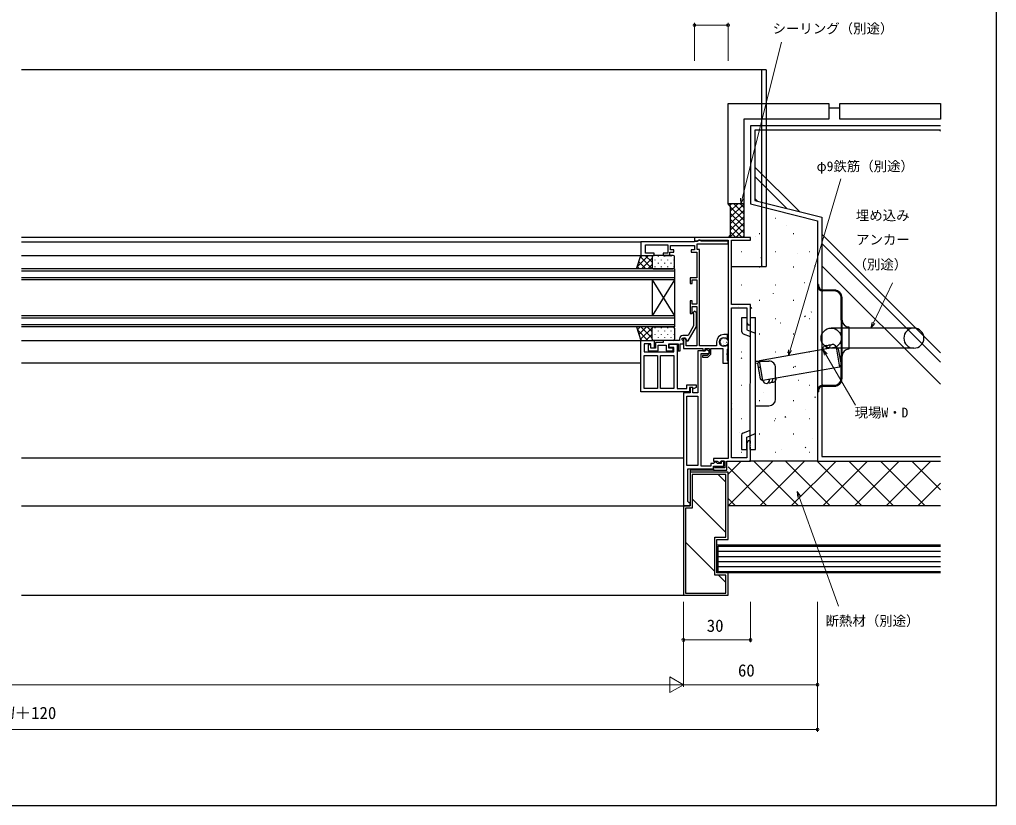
# Model space of a CAD drawing. Units: millimetres, scale not verified. Extents: x -437 to 438, y -681 to 679.
# Drawn here: x 1.3 to 438.2, y -681.2 to -329.7 of the extents above; entities that cross this region are included whole.
import ezdxf
from ezdxf.enums import TextEntityAlignment as Align

# ---------------------------------------------------------------- set-up
doc = ezdxf.new("R2010")
doc.units = ezdxf.units.MM
doc.header["$LTSCALE"] = 4
for name, color, linetype in [('0-2_YKK_11', 7, 'Continuous'), ('0-3_YKK_12', 2, 'Continuous'), ('0-4_YKK_13', 4, 'Continuous'), ('0-6_YKK_ZWAK', 7, 'Continuous'), ('0-7_YSS_K', 3, 'Continuous')]:
    doc.layers.add(name, color=color, linetype=linetype)
doc.layers.add('0-5_YKK_D', color=6, linetype='Continuous', lineweight=18)
doc.styles.add('ＭＳ ゴシック', font='')
doc.styles.get('ＭＳ ゴシック').set_extended_font_data('MS Gothic')

msp = doc.modelspace()

# ---------------------------------------------------------------- linework, layer by layer
at = {"layer": '0-2_YKK_11'}
for points in [[(328.167, -427.2), (303.167, -427.2), (303.167, -428.8), (304.467, -428.8), (304.667, -428.6), (304.867, -428.4), (318.167, -428.4)], [(318.167, -428.4), (318.167, -526), (311.667, -526), (311.667, -527.2), (313.348, -527.2), (314.317, -527.76), (314.767, -527.5), (315.067, -527.2), (316.667, -527.2), (316.667, -530.2), (312.429, -530.2), (312.112, -529.651), (311.667, -529.77), (311.667, -531.2), (317.667, -531.2), (317.667, -527.2), (328.167, -527.2), (328.167, -521.158), (328.047, -520.975), (328.047, -520.425), (328.167, -520.242), (328.167, -520.158), (328.047, -519.975), (328.047, -519.425), (328.167, -519.242), (328.167, -518.2), (327.167, -518.2), (326.567, -519.239), (326.567, -525.7), (319.667, -525.7), (319.667, -458.7), (326.567, -458.7), (326.567, -465.161), (327.167, -466.2), (328.167, -466.2), (328.167, -457.2), (319.667, -457.2), (319.667, -428.4), (328.167, -428.4), (328.167, -427.2)], [(305.367, -475.7), (305.367, -432.5), (304.367, -432.5), (304.367, -430), (318.167, -430), (318.167, -428.8), (306.067, -428.8), (305.867, -428.6), (305.667, -428.4), (305.067, -428.4), (304.867, -428.6), (304.667, -428.8), (303.367, -428.8), (303.167, -429), (302.967, -429.2), (279.167, -429.2), (279.167, -435.2), (285.167, -435.2), (285.167, -434.2), (281.167, -434.2), (281.167, -430.4), (291.167, -430.4), (291.167, -434.2), (289.167, -434.2), (289.167, -435.2), (292.167, -435.2), (292.167, -433.7), (293.867, -433.7), (293.867, -432.7), (292.367, -432.7), (292.367, -430.7), (303.167, -430.7), (303.167, -432.7), (301.667, -432.7), (301.667, -433.7), (304.167, -433.7), (304.167, -445.2), (301.167, -445.2), (301.167, -447.7), (302.167, -447.7)], [(302.167, -447.7), (302.167, -446.2), (304.167, -446.2), (304.167, -457), (302.167, -457), (302.167, -455.5), (301.167, -455.5), (301.167, -461.2), (302.167, -461.2), (302.167, -458), (304.167, -458), (304.167, -475.7), (299.367, -475.7), (299.367, -472.893), (298.967, -472.2), (298.167, -472.2), (298.167, -476.9), (306.867, -476.9), (306.867, -477.9), (307.867, -477.9), (307.867, -476.9), (309.667, -476.9), (309.667, -479.069), (308.836, -479.9), (306.667, -479.9), (306.667, -480.7), (309.167, -480.7), (310.467, -479.4), (310.467, -476.9), (315.867, -476.9), (315.867, -483.4), (318.167, -483.4), (318.167, -482.6), (318.017, -482.406), (317.867, -482.213), (317.867, -479.858), (317.747, -479.675), (317.747, -479.125), (317.867, -478.942), (317.867, -477.087)], [(300.26, -473.4), (303.967, -466.979), (303.967, -460.851), (303.192, -460.076), (302.343, -460.924), (302.767, -461.349), (302.767, -466.657), (300.26, -471), (297.967, -471)], [(316.267, -472.1), (317.043, -472.1), (317.497, -472.554), (317.867, -472.4), (317.867, -470.6), (316.267, -470.6)], [(296.467, -472.5), (296.467, -473.2), (289.167, -473.2), (289.167, -474.2), (285.667, -474.2), (285.667, -476.7), (283.667, -476.7), (283.667, -475.2), (282.467, -475.2), (282.467, -477.9), (286.867, -477.9), (286.867, -475.4), (290.467, -475.4), (290.467, -477.9), (293.667, -477.9), (293.667, -476.7), (291.667, -476.7), (291.667, -474.7), (295.767, -474.7), (295.767, -477.9), (296.667, -477.9), (296.667, -474.7), (298.167, -474.7), (298.167, -473.5), (297.867, -473.2), (297.667, -473), (297.667, -472.2), (298.967, -472.2), (299.66, -473.4), (300.26, -473.4)], [(312.967, -473.9), (312.967, -475.7), (305.367, -475.7)], [(317.867, -477.087), (318.017, -476.894), (318.167, -476.7), (318.167, -475.7), (316.267, -475.7)]]:
    msp.add_lwpolyline(points, dxfattribs=at)
for points in [[(279.167, -496.2), (279.167, -473.2), (285.167, -473.2), (285.167, -476.7), (283.667, -476.7), (283.667, -474.7), (280.667, -474.7), (280.667, -478.4), (293.867, -478.4), (293.867, -476.4), (291.867, -476.4), (291.867, -474.9), (295.367, -474.9), (295.367, -494.7), (299.767, -494.7), (299.767, -493.1), (303.867, -493.1), (303.867, -494.247), (302.72, -494.91), (302.367, -494.3), (300.967, -494.3), (300.967, -496.2)], [(280.667, -494.7), (280.667, -479.9), (286.667, -479.9), (286.667, -494.7)], [(287.867, -494.7), (287.867, -479.9), (293.867, -479.9), (293.867, -494.7)], [(298.167, -496.7), (298.167, -547.2), (301.167, -547.2), (301.167, -546.2), (300.667, -545.7), (300.167, -545.2), (300.167, -530.7), (311.667, -530.7), (311.667, -529.5), (316.267, -529.5), (316.267, -527.2), (315.067, -527.2), (315.067, -528.3), (313.467, -528.3), (313.167, -528), (312.667, -527.5), (312.467, -527.5), (311.967, -528), (311.667, -528.3), (310.467, -528.3), (310.467, -529.5), (306.167, -529.5), (306.167, -479.1), (309.667, -479.1), (309.667, -478.049), (308.613, -477.44), (308.167, -477.65), (307.872, -477.9), (304.667, -477.9), (304.667, -496.7), (302.367, -496.7), (302.367, -494.3), (301.167, -494.3), (301.167, -496.7)], [(299.667, -529.2), (299.667, -498.2), (304.667, -498.2), (304.667, -529.2)]]:
    msp.add_lwpolyline(points, close=True, dxfattribs=at)
for centre, radius, start, end in [((297.967, -472.5), 1.5, 90.00001, 179.99999), ((316.267, -473.9), 3.3, 90.00001, 179.99999), ((316.267, -473.9), 1.8, 89.99999, 270.00001)]:
    msp.add_arc(centre, radius, start, end, dxfattribs=at)
at = {"layer": '0-3_YKK_12'}
for p, q in [((335.167, -352.2), (2.2, -352.2)), ((333.167, -352.2), (333.167, -367.2)), ((333.167, -367.2), (333.167, -440.204)), ((303.467, -427.2), (2.2, -427.2)), ((2.2, -429.2), (279.467, -429.2)), ((2.2, -435.2), (279.667, -435.2)), ((294.167, -441.2), (2.2, -441.2)), ((319.667, -440.206), (335.167, -440.206)), ((294.167, -442.2), (2.2, -442.2)), ((294.167, -445.2), (2.2, -445.2)), ((294.167, -446.2), (2.2, -446.2)), ((284.167, -446.2), (284.167, -462.2)), ((284.167, -446.2), (294.167, -462.2)), ((294.167, -446.2), (284.167, -462.2)), ((294.167, -462.2), (2.2, -462.2)), ((294.167, -463.2), (2.2, -463.2)), ((294.167, -466.2), (2.2, -466.2)), ((2.2, -473.2), (279.667, -473.2)), ((2.2, -483.2), (279.167, -483.2)), ((2.2, -525.7), (298.167, -525.7)), ((2.2, -547.2), (298.667, -547.2))]:
    msp.add_line(p, q, dxfattribs=at)
for points in [[(335.167, -352.2), (335.167, -367.2), (335.167, -440.204)], [(294.167, -441.2), (294.167, -467.2), (2.2, -467.2)], [(311.967, -531.2), (301.167, -531.2), (301.167, -546.2)], [(316.667, -531.2), (317.667, -531.2), (317.667, -530.2)], [(300.667, -547.2), (301.167, -547.2), (301.167, -546.7)]]:
    msp.add_lwpolyline(points, dxfattribs=at)
at = {"layer": '0-4_YKK_13'}
for p, q in [((277.454, -440.34), (282.594, -435.2)), ((278.868, -436.097), (279.765, -435.2)), ((278.938, -435.888), (284.251, -441.2)), ((279.167, -435.2), (284.667, -435.2)), ((279.422, -441.2), (284.167, -436.455)), ((281.079, -435.2), (284.167, -438.288)), ((283.908, -435.2), (284.209, -435.501)), ((284.167, -435.7), (284.167, -440.7)), ((293.667, -435.2), (284.667, -435.2)), ((286.862, -435.555), (286.862, -435.755)), ((289.692, -435.555), (289.692, -435.755)), ((292.522, -435.555), (292.522, -435.755)), ((294.167, -440.7), (294.167, -435.7)), ((277.524, -440.13), (278.594, -441.2)), ((278.231, -438.009), (281.422, -441.2)), ((282.251, -441.2), (284.167, -439.283)), ((284.667, -441.2), (293.667, -441.2)), ((285.447, -437.17), (285.447, -437.37)), ((285.447, -440.2), (285.447, -440.4)), ((286.862, -438.585), (286.862, -438.785)), ((288.277, -437.17), (288.277, -437.37)), ((288.277, -440.2), (288.277, -440.4)), ((289.692, -438.585), (289.692, -438.785)), ((291.107, -437.17), (291.107, -437.37)), ((291.107, -440.2), (291.107, -440.4)), ((292.522, -438.585), (292.522, -438.785)), ((293.937, -437.17), (293.937, -437.37)), ((293.937, -440.2), (293.937, -440.4)), ((358.167, -448.2), (358.167, -448.7)), ((358.567, -448.2), (358.167, -448.2)), ((358.167, -448.7), (358.167, -495.7)), ((358.567, -448.2), (358.567, -448.7)), ((365.667, -450.7), (360.567, -450.7)), ((365.667, -451.1), (360.567, -451.1)), ((368.767, -464.2), (368.767, -454.2)), ((369.167, -464.2), (369.167, -454.2)), ((324.281, -469.327), (324.291, -462.95)), ((324.292, -462.95), (326.592, -462.954)), ((326.591, -462.954), (326.583, -468.454)), ((328.071, -521.956), (328.167, -462.956)), ((328.165, -462.956), (330.463, -462.96)), ((330.371, -521.96), (330.463, -462.96)), ((277.595, -468.483), (278.878, -467.2)), ((278.302, -470.604), (281.707, -467.2)), ((279.138, -467.2), (284.167, -472.229)), ((281.966, -467.2), (284.167, -469.401)), ((284.509, -467.226), (284.535, -467.2)), ((284.667, -467.2), (293.667, -467.2)), ((285.447, -467.47), (285.447, -467.67)), ((288.277, -467.47), (288.277, -467.67)), ((291.107, -467.47), (291.107, -467.67)), ((293.937, -467.47), (293.937, -467.67)), ((368.767, -464.2), (368.767, -480.2)), ((369.167, -480.2), (369.167, -464.2)), ((372.167, -467.2), (372.167, -477.2)), ((277.596, -468.487), (282.31, -473.2)), ((279.009, -472.726), (284.193, -467.542)), ((281.363, -473.2), (284.167, -470.396)), ((284.167, -472.7), (284.167, -467.7)), ((285.447, -470.5), (285.447, -470.7)), ((286.862, -468.885), (286.862, -469.085)), ((288.277, -470.5), (288.277, -470.7)), ((289.692, -468.885), (289.692, -469.085)), ((291.107, -470.5), (291.107, -470.7)), ((292.522, -468.885), (292.522, -469.085)), ((293.937, -470.5), (293.937, -470.7)), ((294.167, -467.7), (294.167, -472.7)), ((324.905, -470.255), (328.078, -471.543)), ((401.267, -467.7), (364.267, -467.7)), ((279.011, -472.729), (279.481, -473.2)), ((279.167, -473.2), (284.667, -473.2)), ((284.192, -473.2), (284.326, -473.066)), ((293.667, -473.2), (284.667, -473.2)), ((286.862, -471.915), (286.862, -472.115)), ((289.692, -471.915), (289.692, -472.115)), ((292.522, -471.915), (292.522, -472.115)), ((314.54, -473.745), (314.565, -473.745)), ((315.347, -472.937), (315.373, -472.937)), ((315.347, -474.432), (315.373, -474.432)), ((315.454, -472.841), (315.458, -472.839)), ((315.942, -474.088), (315.946, -474.087)), ((316.06, -472.25), (316.085, -472.25)), ((316.06, -473.745), (316.085, -473.745)), ((316.06, -475.24), (316.085, -475.24)), ((316.264, -475.118), (316.305, -475.09)), ((316.265, -475.394), (316.269, -475.393)), ((316.706, -472.866), (316.748, -472.838)), ((316.867, -472.937), (316.893, -472.937)), ((316.867, -474.432), (316.893, -474.432)), ((317.014, -472.288), (317.018, -472.286)), ((317.337, -473.594), (317.341, -473.593)), ((317.58, -473.745), (317.605, -473.745)), ((317.58, -475.24), (317.605, -475.24)), ((317.608, -474.228), (317.65, -474.2)), ((317.636, -474.909), (317.641, -474.907)), ((401.267, -476.7), (364.267, -476.7)), ((368.767, -490.2), (368.767, -480.2)), ((369.167, -490.2), (369.167, -480.2)), ((330.435, -482.46), (336.435, -482.47)), ((339.407, -499.474), (339.43, -485.474)), ((360.567, -493.3), (365.667, -493.3)), ((360.567, -493.7), (365.667, -493.7)), ((358.167, -495.7), (358.167, -496.2)), ((358.167, -496.2), (358.567, -496.2)), ((358.567, -495.7), (358.567, -496.2)), ((330.404, -502.46), (336.402, -502.469)), ((324.207, -515.572), (324.197, -521.949)), ((324.834, -514.646), (328.011, -513.368)), ((328.007, -515.849), (330.309, -514.923)), ((326.497, -521.953), (326.506, -516.452)), ((326.506, -516.453), (328.007, -515.849)), ((324.197, -521.95), (326.497, -521.953)), ((328.071, -521.956), (330.371, -521.959))]:
    msp.add_line(p, q, dxfattribs=at)
for points in [[(284.667, -441.2), (277.167, -441.2), (279.167, -435.2)], [(284.667, -467.2), (277.167, -467.2), (279.167, -473.2)], [(326.583, -468.454), (328.082, -469.062), (330.38, -469.995)]]:
    msp.add_lwpolyline(points, dxfattribs=at)
for centre, radius in [((364.267, -472.2), 4.5), ((316.267, -473.9), 2)]:
    msp.add_circle(centre, radius, dxfattribs=at)
for centre, radius, start, end in [((284.667, -435.7), 0.5, 90, 180), ((293.667, -435.7), 0.5, 0, 90), ((284.667, -440.7), 0.5, 180, 270), ((293.667, -440.7), 0.5, 270, 0), ((360.567, -448.7), 2.4, 180, 270), ((360.567, -448.7), 2, 180, 270), ((365.667, -454.2), 3.5, 0, 90), ((365.667, -454.2), 3.1, 0, 90), ((284.667, -467.7), 0.5, 90, 180), ((293.667, -467.7), 0.5, 0, 90), ((372.167, -464.2), 3, 180, 270), ((325.281, -469.328), 1, 179.90534, 247.9075), ((401.267, -472.2), 4.5, 90, 270), ((401.267, -472.2), 4.5, 270, 90), ((284.667, -472.7), 0.5, 180, 270), ((293.667, -472.7), 0.5, 270, 0), ((372.167, -480.2), 3, 90, 180), ((336.43, -485.47), 3, 359.90656, 89.9066), ((360.567, -495.7), 2.4, 90, 180), ((360.567, -495.7), 2, 90, 180), ((365.667, -490.2), 3.1, 270, 0), ((365.667, -490.2), 3.5, 270, 0), ((336.407, -499.469), 3, 269.90689, 359.90656), ((325.207, -515.574), 1, 111.90869, 179.90534)]:
    msp.add_arc(centre, radius, start, end, dxfattribs=at)
at = {"layer": '0-5_YKK_D'}
for p, q in [((303.167, -348.2), (303.167, -331.2)), ((318.167, -348.2), (318.167, -331.2)), ((303.167, -332.2), (318.167, -332.2)), ((298.167, -590.2), (298.167, -628.2)), ((298.167, -590.2), (298.167, -628.2)), ((298.167, -590.2), (298.167, -608.2)), ((328.167, -590.2), (328.167, -608.2)), ((358.167, -590.2), (358.167, -628.2)), ((358.167, -590.2), (358.167, -648.2)), ((298.167, -607.2), (328.167, -607.2)), ((298.167, -627.2), (292.105, -623.7)), ((292.105, -623.7), (292.105, -630.7)), ((-289.767, -627.2), (291.167, -627.2)), ((298.167, -627.2), (286.043, -627.2)), ((298.167, -627.2), (292.105, -630.7)), ((298.167, -627.2), (358.167, -627.2)), ((358.167, -647.2), (-356.767, -647.2))]:
    msp.add_line(p, q, dxfattribs=at)
for points in [[(323.83, -412.2), (324.454, -409.728), (342.096, -339.829)], [(345.177, -480.042), (345.902, -477.597), (368.66, -400.906)], [(325.116, -409.895), (323.83, -412.2), (323.791, -409.56)], [(382.062, -467.7), (383.156, -465.397), (391.66, -447.503)], [(383.774, -465.69), (382.062, -467.7), (382.539, -465.104)], [(346.557, -477.792), (345.177, -480.042), (345.247, -477.403)], [(361.264, -479.859), (360.558, -477.315), (362.442, -479.165)], [(360.558, -477.315), (361.853, -479.512), (375.183, -502.117)], [(349.359, -543.456), (349.138, -540.826), (350.645, -542.993)], [(349.138, -540.826), (350.002, -543.225), (367.589, -592.042)]]:
    msp.add_lwpolyline(points, dxfattribs=at)
for centre in [(303.167, -332.2), (318.167, -332.2), (298.167, -607.2), (328.167, -607.2), (358.167, -627.2), (358.167, -647.2)]:
    msp.add_circle(centre, 0.637, dxfattribs=at)
at = {"layer": '0-6_YKK_ZWAK'}
msp.add_lwpolyline([(-436.8, -681.2), (438.2, -681.2), (438.2, 643.8)], dxfattribs=at)
at = {"layer": '0-7_YSS_K'}
for p, q in [((363.167, -369.2), (368.167, -369.2)), ((413.202, -369.2), (413.167, -369.2)), ((412.695, -379.2), (413.202, -379.707)), ((330.167, -395.667), (350.129, -415.629)), ((330.167, -399.91), (344.472, -414.215)), ((330.167, -409.809), (331.273, -410.915)), ((319.167, -413.2), (318.167, -412.2)), ((318.895, -412.928), (319.624, -412.2)), ((319.167, -415.485), (322.452, -412.2)), ((319.167, -418.314), (325.167, -412.314)), ((319.167, -413.2), (319.167, -426.198)), ((325.167, -419.408), (319.167, -413.408)), ((325.167, -416.58), (320.787, -412.2)), ((325.167, -413.751), (323.616, -412.2)), ((325.167, -412.2), (325.167, -427.2)), ((319.167, -421.142), (325.167, -415.142)), ((325.167, -422.237), (319.167, -416.237)), ((319.167, -423.971), (325.167, -417.971)), ((325.167, -425.065), (319.167, -419.065)), ((339.177, -418.495), (339.427, -418.495)), ((318.766, -427.2), (325.167, -420.799)), ((324.474, -427.2), (319.167, -421.893)), ((321.594, -427.2), (325.167, -423.627)), ((344.28, -421.846), (344.327, -421.829)), ((319.167, -426.2), (318.167, -427.2)), ((318.817, -427.2), (318.492, -426.875)), ((321.645, -427.2), (319.167, -424.722)), ((324.423, -427.2), (325.167, -426.456)), ((330.58, -426.697), (330.612, -426.686)), ((332.052, -425.37), (332.302, -425.37)), ((347.252, -425.37), (347.502, -425.37)), ((360.167, -425.667), (413.202, -478.702)), ((360.167, -429.91), (413.202, -482.945)), ((323.977, -433.445), (324.227, -433.445)), ((332.805, -436.328), (333.222, -436.052)), ((339.177, -433.445), (339.427, -433.445)), ((349.16, -434.322), (349.207, -434.306)), ((354.377, -433.445), (354.627, -433.445)), ((332.052, -440.32), (332.302, -440.32)), ((333.559, -439.847), (333.606, -439.83)), ((347.252, -440.32), (347.502, -440.32)), ((356.819, -440.023), (357.236, -439.747)), ((360.167, -439.809), (413.202, -492.844)), ((323.977, -448.395), (324.227, -448.395)), ((339.177, -448.395), (339.427, -448.395)), ((352.39, -447.383), (352.437, -447.367)), ((354.377, -448.395), (354.627, -448.395)), ((338.439, -452.324), (338.486, -452.307)), ((322.838, -457.848), (322.885, -457.831)), ((328.383, -458.844), (328.8, -458.568)), ((332.052, -455.27), (332.302, -455.27)), ((347.252, -455.27), (347.502, -455.27)), ((352.397, -462.539), (352.813, -462.263)), ((355.384, -460.528), (355.432, -460.511)), ((323.977, -463.345), (324.227, -463.345)), ((339.177, -463.345), (339.427, -463.345)), ((341.669, -465.385), (341.716, -465.368)), ((354.377, -463.345), (354.627, -463.345)), ((327.718, -470.325), (327.765, -470.308)), ((332.052, -470.22), (332.302, -470.22)), ((347.252, -470.22), (347.502, -470.22)), ((323.977, -478.295), (324.227, -478.295)), ((366.45, -476.271), (332.146, -482.352)), ((339.177, -478.295), (339.427, -478.295)), ((344.663, -478.529), (344.711, -478.512)), ((354.377, -478.295), (354.627, -478.295)), ((323.961, -481.36), (324.378, -481.084)), ((330.948, -483.386), (330.995, -483.369)), ((347.974, -485.055), (348.391, -484.779)), ((332.052, -485.17), (332.302, -485.17)), ((368.021, -485.132), (333.717, -491.214)), ((347.252, -485.17), (347.502, -485.17)), ((323.977, -493.245), (324.227, -493.245)), ((339.177, -493.245), (339.427, -493.245)), ((349.543, -491.006), (349.59, -490.989)), ((354.377, -493.245), (354.627, -493.245)), ((333.942, -496.53), (333.99, -496.514)), ((320.227, -501.387), (320.274, -501.37)), ((332.052, -500.12), (332.302, -500.12)), ((347.252, -500.12), (347.502, -500.12)), ((356.999, -498.671), (357.416, -498.395)), ((319.735, -503.746), (319.956, -503.6)), ((352.773, -504.067), (352.82, -504.05)), ((323.977, -508.195), (324.227, -508.195)), ((338.822, -509.007), (338.869, -508.99)), ((339.177, -508.195), (339.427, -508.195)), ((343.552, -507.571), (343.969, -507.295)), ((354.377, -508.195), (354.627, -508.195)), ((323.221, -514.531), (323.269, -514.515)), ((332.052, -515.07), (332.302, -515.07)), ((347.252, -515.07), (347.502, -515.07)), ((355.768, -517.211), (355.815, -517.194)), ((323.977, -523.145), (324.227, -523.145)), ((339.177, -523.145), (339.427, -523.145)), ((342.052, -522.068), (342.099, -522.051)), ((352.576, -521.187), (352.993, -520.911)), ((354.377, -523.145), (354.627, -523.145)), ((338.165, -527.2), (318.167, -547.198)), ((324.023, -527.2), (318.167, -533.056)), ((358.167, -527.2), (327.667, -527.2)), ((349.706, -547.2), (329.706, -527.2)), ((352.307, -527.2), (332.307, -547.2)), ((363.848, -547.2), (343.848, -527.2)), ((366.449, -527.2), (346.449, -547.2)), ((377.991, -547.2), (357.991, -527.2)), ((380.591, -527.2), (360.591, -547.2)), ((392.133, -547.2), (372.133, -527.2)), ((394.733, -527.2), (374.733, -547.2)), ((406.275, -547.2), (386.275, -527.2)), ((408.876, -527.2), (388.876, -547.2)), ((413.202, -539.985), (400.417, -527.2)), ((335.564, -547.2), (318.167, -529.803)), ((313.749, -533.2), (317.167, -536.618)), ((413.202, -537.016), (403.018, -547.2)), ((302.167, -544.069), (317.167, -559.069)), ((321.422, -547.2), (318.167, -543.945)), ((413.202, -547.2), (318.167, -547.2)), ((299.167, -563.519), (312.167, -576.519)), ((313.667, -567.5), (413.202, -567.5)), ((313.667, -569.8), (413.202, -569.8)), ((313.667, -572.1), (413.202, -572.1)), ((313.667, -574.4), (413.202, -574.4)), ((313.848, -578.2), (317.167, -581.519)), ((2.2, -587.2), (298.167, -587.2)), ((299.167, -585.97), (299.397, -586.2))]:
    msp.add_line(p, q, dxfattribs=at)
for points in [[(325.167, -374.2), (325.167, -412.2), (318.167, -412.2), (318.167, -367.2), (363.167, -367.2), (363.167, -374.2)], [(368.167, -374.2), (368.167, -367.2), (413.167, -367.2), (413.167, -374.2)], [(366.45, -476.271), (368.021, -485.132), (368.831, -483.973), (367.609, -477.081)], [(333.717, -491.211), (332.146, -482.349), (331.335, -483.509), (332.557, -490.401)], [(318.167, -532.2), (301.167, -532.2), (301.167, -547.2), (298.167, -547.2), (298.167, -587.2), (318.167, -587.2), (318.167, -577.2), (313.167, -577.2), (313.167, -562.2), (318.167, -562.2)], [(317.167, -533.2), (302.167, -533.2), (302.167, -548.2), (299.167, -548.2), (299.167, -586.2), (317.167, -586.2), (317.167, -578.2), (312.167, -578.2), (312.167, -561.2), (317.167, -561.2)]]:
    msp.add_lwpolyline(points, close=True, dxfattribs=at)
for points in [[(413.202, -377.2), (328.167, -377.2), (328.167, -412.2), (358.167, -419.7), (358.167, -527.2), (413.202, -527.2)], [(413.202, -379.2), (330.167, -379.2), (330.167, -410.638), (360.167, -418.138), (360.167, -525.2), (413.202, -525.2)], [(413.202, -577.2), (313.167, -577.2), (313.167, -564.7), (413.202, -564.7)], [(413.202, -576.7), (313.667, -576.7), (313.667, -565.2), (413.202, -565.2)]]:
    msp.add_lwpolyline(points, dxfattribs=at)
for centre, start, end in [((362.02, -477.055), 70.04391, 190.04392), ((363.497, -476.794), 70.04391, 190.04392), ((364.974, -476.532), 10.04394, 190.04392), ((335.192, -490.947), 190.04394, 10.04392), ((336.669, -490.685), 250.04391, 10.04392), ((338.146, -490.424), 250.04391, 10.04392)]:
    msp.add_arc(centre, 1.5, start, end, dxfattribs=at)

# ---------------------------------------------------------------- texts
at = {"layer": '0-5_YKK_D', "style": 'ＭＳ ゴシック'}
for s, height, p in [('シーリング（別途）', 4.399, (338.084, -337.248)), ('φ9鉄筋（別途）', 4.399, (357.73, -398.842)), ('埋め込み', 4.399, (375.335, -420.838)), ('アンカー', 4.399, (375.437, -431.656)), ('（別途）', 4.399, (374.278, -442.781)), ('現場W・D', 4.399, (374.773, -509.004)), ('30', 5.499, (308.648, -605.2)), ('断熱材（別途）', 4.399, (361.768, -602.153)), ('60', 5.499, (322.606, -625.2)), ('躯体開口幅＝W＋120', 5.499, (-49.776, -644.22))]:
    msp.add_text(s, height=height, dxfattribs=at).set_placement(p, align=Align.BOTTOM_LEFT)

doc.saveas('drawing.dxf')
